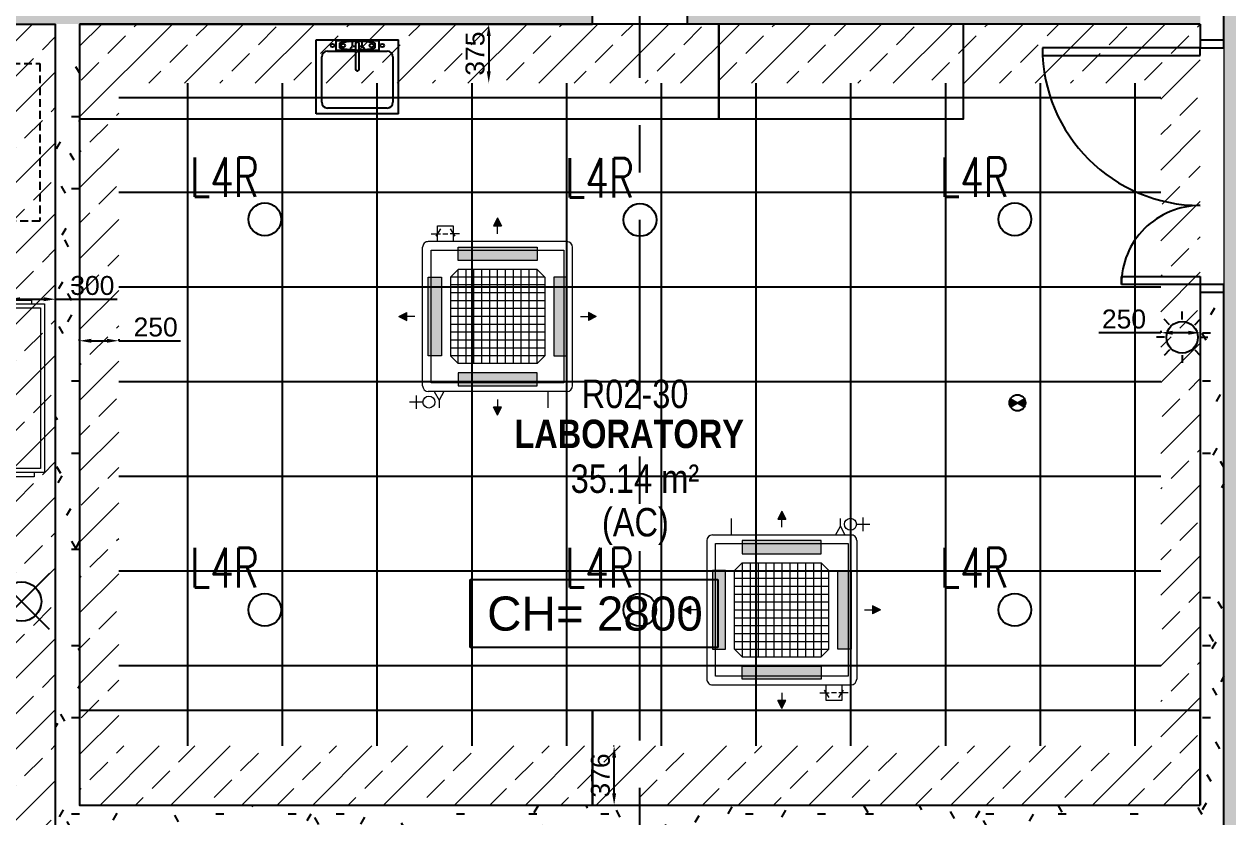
# Model space of a CAD drawing. Header units: millimetres. Extents: x -92759 to 184353, y -15225 to 86714.
# Drawn here: x 75201 to 82826, y 56016 to 61041 of the extents above; entities that cross this region are included whole.
import ezdxf

# ---------------------------------------------------------------- set-up
doc = ezdxf.new("R2010")
doc.units = ezdxf.units.MM
doc.linetypes.add('HIDDEN', pattern=[0.375, 0.25, -0.125])
doc.linetypes.add('IDA - Grid Line', pattern=[2100, 1200, -300, 300, -300])
doc.layers.get('Defpoints').update_dxf_attribs({"color": 8})
for name, color, linetype in [('0-1', 9, 'Continuous'), ('A-_DOOR----_E-1', 8, 'Continuous'), ('A-_FURT----_E-1', 8, 'Continuous'), ('A-_ROOMNAME_A', 8, 'Continuous'), ('A-_SANIFIXR_E', 8, 'Continuous'), ('A-_WALL----_H-1', 9, 'Continuous'), ('A-_WALLPRTN_E', 8, 'Continuous'), ('A-PATT-CONC', 8, 'Continuous'), ('E-_LIGT----_E-', 3, 'Continuous'), ('E-legend', 1, 'Continuous'), ('HF Text', 7, 'Continuous'), ('M-_SANIFIXR_E', 9, 'Continuous'), ('M-ACMV_FCU', 5, 'Continuous'), ('PDF_M-_ACON----_E-N', 7, 'Continuous')]:
    doc.layers.add(name, color=color, linetype=linetype)
for name, color, linetype, lineweight in [('A--', 134, '500-1-RP', 25), ('HFI 9MM FPB', 94, 'Continuous', 5), ('M-ACMV_CDP', 190, 'DRAIN_PIPE', 25), ('M-ACMV_FCU--PFCU', 86, 'Continuous', 25), ('M-ACMV_FCU-1', 86, 'Continuous', 9), ('M-ACMV_PWR', 1, 'REFRIGERANT', 25), ('M-ACMV_REF_PIPE', 134, '500-1-RP', 25), ('M-ACMV_VCD', 7, 'Continuous', 25)]:
    doc.layers.add(name, color=color, linetype=linetype, lineweight=lineweight)
for name, color, linetype, true_color in [('A-_DETA----_ED-2', 1, 'Continuous', 0xff0000), ('A-_FURN--1', 7, 'Continuous', 0xaaaaaa), ('E-_FIREALAM_E-1', 1, 'Continuous', 0xff0000), ('S-_ANOTGRID_E-1', 9, 'IDA - Grid Line', 0x808080)]:
    doc.layers.add(name, color=color, linetype=linetype, true_color=true_color)
doc.styles.add('Arial', font='arial.ttf')
doc.styles.add('Arial Narrow_2', font='ARIALN.TTF', dxfattribs={"height": 225})
doc.styles.add('Arial Narrow_B_1', font='ARIALNB.TTF', dxfattribs={"height": 300})
doc.styles.add('Arial_4', font='arial.ttf', dxfattribs={"height": 1.8})
doc.styles.add('Simplex', font='simplex_.ttf', dxfattribs={"width": 0.7, "height": 450})
doc.styles.get("Standard").update_dxf_attribs({"font": 'arial.ttf'})
doc.linetypes.add('500-1-RP', pattern='A,0.75,-0.5,0.75,-0.5,0.75,-0.5,0.75,-1.7,["RP",Standard,S=1,R=0,X=-1,Y=-0.5],-1.7', length=7.9)
doc.linetypes.add('DRAIN_PIPE', pattern='A,0.5,-0.2,["D",Standard,S=0.1,R=0,X=-0.1,Y=-0.05],-0.25', length=0.95)
doc.linetypes.add('REFRIGERANT', pattern='A,15,-5.08,["R",Standard,S=2.54,R=0,X=-2.54,Y=-1.27],-5.08', length=25.16)
doc.dimstyles.new('Home Fibre 02', dxfattribs={"dimscale": 0, "dimtxt": 120, "dimasz": 75, "dimexe": 1.25, "dimexo": 0.625, "dimgap": 25, "dimtad": 1, "dimtoh": 1, "dimdec": 0, "dimtxsty": 'Arial', "dimcen": 2.5, "dimadec": 0, "dimazin": 0, "dimtfac": 1, "dimtdec": 0, "dimtmove": 0, "dimatfit": 3, "dimfxl": 3, "dimarcsym": 0})
pattern_1 = [(0, (-11670.95, 40338.29), (609.6, 152.4), [50.292, -406.908, 50.292, -406.908, -2438.4]), (0, (-11670.95, 40338.29), (609.6, 152.4), [-914.4, 50.292, -864.108, 50.292, -406.908, -1066.8]), (0, (-11670.95, 40338.29), (609.6, 152.4), [-2286, 50.292, -254.508, 50.292, -711.708]), (120, (-11442.35, 40414.49), (-436.7823, 451.7291), [50.292, -406.908, 50.292, -406.908, -2438.4]), (120, (-11442.35, 40414.49), (-436.7823, 451.7291), [-914.4, 50.292, -864.108, 50.292, -406.908, -1066.8]), (120, (-11442.35, 40414.49), (-436.7823, 451.7291), [-2286, 50.292, -254.508, 50.292, -711.708]), (240, (-11366.15, 40719.29), (-172.8177, -604.1291), [50.292, -406.908, 50.292, -406.908, -2438.4]), (240, (-11366.15, 40719.29), (-172.8177, -604.1291), [-914.4, 50.292, -864.108, 50.292, -406.908, -1066.8]), (240, (-11366.15, 40719.29), (-172.8177, -604.1291), [-2286, 50.292, -254.508, 50.292, -711.708])]
pattern_2 = [(45, (-381589.02, -647239), (-224.5064, 224.5064), []), (45, (-381364.5, -647239), (-224.5064, 224.5064), [158.75, -79.375])]

# ---------------------------------------------------------------- blocks, each defined once
blk = doc.blocks.new('IDA- Fire Extinguisher1 - 3kg AB-8814941-BLK8_RHH_2ND STOREY PLAN')
at = {"layer": 'A-_DETA----_ED-2'}
for p in [(-226.8, 376.8), (126.8, 376.8), (-226.8, 23.2), (126.8, 23.2)]:
    blk.add_line(p, (-50, 200), dxfattribs=at)
blk.add_circle((-50, 200), 125, dxfattribs=at)
blk = doc.blocks.new('IDA - Strobe Light - IDA - Strobe Light-8836900-BLK8_RHH_2ND STOREY PLAN')
at = {"layer": 'A-_DETA----_ED-2'}
for p, q in [((0, -87.5), (0, -37.5)), ((-79.5, -120.5), (-114.9, -85.1)), ((79.5, -120.5), (114.9, -85.1)), ((-112.5, -200), (-162.5, -200)), ((112.5, -200), (162.5, -200)), ((-79.5, -279.5), (-114.9, -314.9)), ((79.5, -279.5), (114.9, -314.9)), ((0, -312.5), (0, -362.5))]:
    blk.add_line(p, q, dxfattribs=at)
blk.add_circle((0, -200), 100, dxfattribs=at)
blk = doc.blocks.new('IDA - F - DoubleUnbalanced - Swing - 1600L X 2200H - FMD-10 2HR-10538729-BLK8_RHH_2ND STOREY PLAN')
at = {"layer": 'A-_DOOR----_E-1'}
for p, q in [((1000, 1075), (950, 1075)), ((950, 1075), (950, 75)), ((1000, 75), (1000, 1075)), ((-500, 575), (-450, 575)), ((-500, 75), (-500, 575)), ((-450, 575), (-450, 75)), ((-500, 75), (-550, 75)), ((-450, 75), (-500, 75)), ((-500, -75), (-500, 75)), ((950, 75), (1000, 75)), ((1050, 75), (1000, 75)), ((1000, 75), (1000, -75)), ((-550, -75), (-500, -75)), ((1000, -75), (1050, -75))]:
    blk.add_line(p, q, dxfattribs=at)
for centre, radius, start, end in [((1000, 75), 1000, 90, 180), ((1000, 75), 1000, 90, 180), ((-500, 75), 500, 360, 90), ((-500, 75), 500, 0, 90)]:
    blk.add_arc(centre, radius, start, end, dxfattribs=at)
blk = doc.blocks.new('1599_FURN_RHH_BLK8 _NEW__2ND STY_dwg-10261561-BLK8_RHH_2ND STOREY PLAN')
at = {"layer": 'A-_FURN--1', "flags": 128}
for points in [[(-14749.8, -18300.1), (-14749.8, -18900.1), (-10699.8, -18900.1), (-10699.8, -18300.1)], [(-14749.8, -18300.1), (-14749.8, -18900.1), (-10699.8, -18900.1), (-10699.8, -18300.1)], [(-10699.8, -18300.1), (-10699.8, -18900.1), (-9149.8, -18900.1), (-9149.8, -18300.1)], [(-10699.8, -18300.1), (-10699.8, -18900.1), (-9149.8, -18900.1), (-9149.8, -18300.1)], [(-14749.8, -22650.1), (-14749.8, -23250.1), (-11499.8, -23250.1), (-11499.8, -22650.1)], [(-14749.8, -22650.1), (-14749.8, -23250.1), (-11499.8, -23250.1), (-11499.8, -22650.1)], [(-7649.8, -23250.1), (-7649.8, -22650.1), (-11499.8, -22650.1), (-11499.8, -23250.1)], [(-7649.8, -23250.1), (-7649.8, -22650.1), (-11499.8, -22650.1), (-11499.8, -23250.1)]]:
    blk.add_lwpolyline(points, close=True, dxfattribs=at)
at = {"layer": 'A-_SANIFIXR_E'}
for p, q in [((-13249.8, -18868.1), (-13249.8, -18400.1)), ((-13249.8, -18400.1), (-12727.8, -18400.1)), ((-13123.8, -18404.6), (-12853.8, -18404.6)), ((-13123.8, -18467.6), (-13123.8, -18404.6)), ((-13101.3, -18421.6), (-13101.3, -18450.6)), ((-13020, -18439.8), (-13020, -18413.9)), ((-13000.5, -18442.2), (-13018, -18442.2)), ((-13000.3, -18424.7), (-13000.3, -18586.7)), ((-12986.8, -18415.7), (-12991.3, -18415.7)), ((-12977.8, -18586.7), (-12977.8, -18424.7)), ((-12959.5, -18442.2), (-12977.8, -18442.2)), ((-12957.6, -18439.8), (-12957.6, -18413.9)), ((-12876.3, -18450.6), (-12876.3, -18421.6)), ((-12853.8, -18404.6), (-12853.8, -18467.6)), ((-12727.8, -18868.1), (-12727.8, -18400.1)), ((-13213.8, -18796.1), (-13213.8, -18508.1)), ((-13177.8, -18472.1), (-13000.3, -18472.1)), ((-12853.8, -18467.6), (-13123.8, -18467.6)), ((-12977.8, -18472.1), (-12799.8, -18472.1)), ((-12763.8, -18508.1), (-12763.8, -18796.1)), ((-12991.3, -18595.7), (-12986.8, -18595.7)), ((-12799.8, -18832.1), (-13177.8, -18832.1)), ((-12727.8, -18868.1), (-13249.8, -18868.1))]:
    blk.add_line(p, q, dxfattribs=at)
for centre, radius in [((-13146.3, -18436.1), 11.4), ((-13078.8, -18436.1), 12.3), ((-12898.8, -18436.1), 12.3), ((-12831.3, -18436.1), 11.4)]:
    blk.add_circle(centre, radius, dxfattribs=at)
for centre, radius, start, end in [((-13055.6, -18561.8), 147.4, 101.19751, 108.04567), ((-13055.6, -18310.4), 147.4, 251.95433, 258.80249), ((-13015.6, -18764), 353.6, 94.68764, 101.19751), ((-12988.8, -19090.9), 681.5, 90, 94.68764), ((-13008.8, -18466.3), 25.7, 118.44135, 161.98534), ((-12991.3, -18424.7), 9, 90, 180), ((-12988.8, -19090.9), 681.5, 85.31236, 90), ((-12986.8, -18424.7), 9, 0, 90), ((-12968.7, -18466.3), 25.7, 18.01466, 61.55865), ((-12962, -18764), 353.6, 78.80249, 85.31236), ((-12921.9, -18561.8), 147.4, 71.95433, 78.80249), ((-12921.9, -18310.4), 147.4, 281.19751, 288.04567), ((-13177.8, -18508.1), 36, 90, 180), ((-13015.6, -18108.2), 353.6, 258.80249, 265.31236), ((-12988.8, -17781.3), 681.5, 265.31236, 269.02956), ((-12988.8, -17781.3), 681.5, 270.92126, 274.68764), ((-12962, -18108.2), 353.6, 274.68764, 281.19751), ((-12799.8, -18508.1), 36, 0, 90), ((-12991.3, -18586.7), 9, 180, 270), ((-12986.8, -18586.7), 9, 270, 0), ((-13177.8, -18796.1), 36, 180, 270), ((-12799.8, -18796.1), 36, 270, 0)]:
    blk.add_arc(centre, radius, start, end, dxfattribs=at)
blk = doc.blocks.new('A$C3019c3af')
at = {"layer": 'A-_WALL----_H-1'}
h = blk.add_hatch(dxfattribs=at)
h.set_pattern_fill('FP_8', color=256, style=0, pattern_type=2)
h.set_pattern_definition(pattern_1)
h.paths.add_polyline_path([(-3300, 28300), (-50, 28300), (-50, 28450), (-3300, 28450), (-3300, 28419.2)])
h.paths.add_polyline_path([(-3900, 28300), (-3900, 28450), (-9700, 28450), (-9700, 28300), (-4167.3, 28300)])
h.paths.add_polyline_path([(-10300, 28300), (-10300, 28450), (-15175, 28450), (-15175, 28300), (-10507.7, 28300)])
h = blk.add_hatch(dxfattribs=at)
h.set_pattern_fill('FP_8', color=256, style=0, pattern_type=2)
h.set_pattern_definition(pattern_1)
h.paths.add_polyline_path([(25, 23200), (100, 23200), (100, 26600), (-50, 26600), (-50, 23200)])
h.paths.add_polyline_path([(25, 28200), (100, 28200), (100, 28450), (-50, 28450), (-50, 28200)])
h = blk.add_hatch(dxfattribs=at)
h.set_pattern_fill('FP_8', color=256, style=0, pattern_type=2)
h.set_pattern_definition(pattern_1)
h.paths.add_polyline_path([(-7300, 19450), (-7150, 19450), (-7150, 28300), (-7300, 28300), (-7300, 23414.3)])
h = blk.add_hatch(dxfattribs=at)
h.set_pattern_fill('FP_8', color=256, style=0, pattern_type=2)
h.set_pattern_definition(pattern_1)
h.paths.add_polyline_path([(-997.2, 23200), (-50, 23200), (-50, 23350), (-7150, 23350), (-7150, 23200), (-4167.3, 23200)])
at = {"layer": '0-1', "linetype": 'HIDDEN', "ltscale": 200}
blk.add_lwpolyline([(-8400, 28050), (-7400, 28050), (-7400, 27050), (-8400, 27050)], close=True, dxfattribs=at)
at = {"layer": 'A-_WALLPRTN_E'}
for p, q in [((-3900, 28300), (-3900, 28450)), ((-3300, 28450), (-3300, 28300)), ((100, 28200), (100, 28450)), ((-9850, 28300), (-7300, 28300)), ((-7300, 19450), (-7300, 28300)), ((-7150, 28300), (-3900, 28300)), ((-7150, 28300), (-7150, 23350)), ((-50, 28300), (-3300, 28300)), ((-50, 28300), (-50, 28200)), ((-50, 28200), (100, 28200)), ((-50, 26600), (-50, 23350)), ((-50, 26600), (100, 26600)), ((100, 23100), (100, 26600)), ((-7150, 23350), (-50, 23350))]:
    blk.add_line(p, q, dxfattribs=at)
at = {"layer": 'M-_SANIFIXR_E'}
for p, q in [((-5650, 27732), (-5650, 28200)), ((-5650, 28200), (-5128, 28200)), ((-5524, 28195.5), (-5254, 28195.5)), ((-5524, 28132.5), (-5524, 28195.5)), ((-5501.5, 28178.5), (-5501.5, 28149.5)), ((-5420.2, 28160.3), (-5420.2, 28186.2)), ((-5400.8, 28157.9), (-5418.3, 28157.9)), ((-5400.5, 28175.4), (-5400.5, 28013.4)), ((-5387, 28184.4), (-5391.5, 28184.4)), ((-5378, 28013.4), (-5378, 28175.4)), ((-5359.8, 28157.9), (-5378, 28157.9)), ((-5357.8, 28160.3), (-5357.8, 28186.2)), ((-5276.5, 28149.5), (-5276.5, 28178.5)), ((-5254, 28195.5), (-5254, 28132.5)), ((-5128, 27732), (-5128, 28200)), ((-5614, 27804), (-5614, 28092)), ((-5578, 28128), (-5400.5, 28128)), ((-5254, 28132.5), (-5524, 28132.5)), ((-5378, 28128), (-5200, 28128)), ((-5164, 28092), (-5164, 27804)), ((-5391.5, 28004.4), (-5387, 28004.4)), ((-5200, 27768), (-5578, 27768)), ((-5128, 27732), (-5650, 27732))]:
    blk.add_line(p, q, dxfattribs=at)
for centre, radius in [((-5546.5, 28164), 11.4), ((-5479, 28164), 12.3), ((-5299, 28164), 12.3), ((-5231.5, 28164), 11.4)]:
    blk.add_circle(centre, radius, dxfattribs=at)
for centre, radius, start, end in [((-5455.8, 28038.3), 147.4, 101.19751, 108.04567), ((-5455.8, 28289.7), 147.4, 251.95433, 258.80249), ((-5415.8, 27836.1), 353.6, 94.68764, 101.19751), ((-5415.8, 28491.9), 353.6, 258.80249, 265.31236), ((-5389, 27509.2), 681.5, 90, 94.68764), ((-5389, 28818.8), 681.5, 265.31236, 269.02956), ((-5409, 28133.8), 25.7, 118.44135, 161.98534), ((-5391.5, 28175.4), 9, 90, 180), ((-5389, 27509.2), 681.5, 85.31236, 90), ((-5387, 28175.4), 9, 0, 90), ((-5389, 28818.8), 681.5, 270.92126, 274.68764), ((-5369, 28133.8), 25.7, 18.01466, 61.55865), ((-5362.2, 27836.1), 353.6, 78.80249, 85.31236), ((-5362.2, 28491.9), 353.6, 274.68764, 281.19751), ((-5322.2, 28038.3), 147.4, 71.95433, 78.80249), ((-5322.2, 28289.7), 147.4, 281.19751, 288.04567), ((-5578, 28092), 36, 90, 180), ((-5200, 28092), 36, 0, 90), ((-5391.5, 28013.4), 9, 180, 270), ((-5387, 28013.4), 9, 270, 0), ((-5578, 27804), 36, 180, 270), ((-5200, 27804), 36, 270, 0)]:
    blk.add_arc(centre, radius, start, end, dxfattribs=at)
at = {"layer": 'S-_ANOTGRID_E-1'}
blk.add_line((-3600, -20341.4), (-3600, 52351.8), dxfattribs=at)
at = {"layer": 'A-_DOOR----_E-1', "rotation": 89.99999999999991}
blk.add_blockref('IDA - F - DoubleUnbalanced - Swing - 1600L X 2200H - FMD-10 2HR-10538729-BLK8_RHH_2ND STOREY PLAN', (25, 27150), dxfattribs=at)
at = {"layer": 'A-_FURT----_E-1', "rotation": 89.99999999999912}
blk.add_blockref('IDA- Fire Extinguisher1 - 3kg AB-8814941-BLK8_RHH_2ND STOREY PLAN', (-7315.6, 24690.1), dxfattribs=at)
at = {"layer": 'E-_FIREALAM_E-1', "rotation": 90.00000000000189}
blk.add_blockref('IDA - Strobe Light - IDA - Strobe Light-8836900-BLK8_RHH_2ND STOREY PLAN', (-364.9, 26314.9), dxfattribs=at)
at = {"layer": 'M-_SANIFIXR_E'}
blk.add_blockref('1599_FURN_RHH_BLK8 _NEW__2ND STY_dwg-10261561-BLK8_RHH_2ND STOREY PLAN', (7599.8, 46600.1), dxfattribs=at)
at = {"layer": 'A-_ROOMNAME_A', "char_height": 180, "attachment_point": 1}
for s, insert, width, style in [('R02-30', (-3968, 26046.2), 853.797, 'Arial Narrow_2'), ('LABORATORY', (-4394.8, 25792.8), 1887.974, 'Arial Narrow_B_1'), ('35.14 m²', (-4037.8, 25508.7), 1022.152, 'Arial Narrow_2'), ('(AC)', (-3839.8, 25233), 541.139, 'Arial Narrow_2')]:
    blk.add_mtext(s, dxfattribs=dict(at, insert=insert, width=width, style=style))
blk = doc.blocks.new('*D819')
at = {"layer": 'Defpoints', "color": 0, "transparency": 16777216}
for p in [(-377518.1, -161021.2), (-377218.1, -161021.2), (-377218.1, -161021.2)]:
    blk.add_point(p, dxfattribs=at)
at = {"layer": 'HFI 9MM FPB', "color": 0, "lineweight": -2, "transparency": 16777216}
for p, q in [((-377518.1, -161020.6), (-377518.1, -161020)), ((-377443.1, -161021.2), (-377293.1, -161021.2)), ((-377218.1, -161020.6), (-377218.1, -161020)), ((-377218.1, -161021.2), (-376828.4, -161021.2))]:
    blk.add_line(p, q, dxfattribs=at)
at = {"layer": 'HFI 9MM FPB', "color": 0, "transparency": 16777216}
for points in [[(-377443.1, -161008.7), (-377443.1, -161033.7), (-377518.1, -161021.2)], [(-377293.1, -161008.7), (-377293.1, -161033.7), (-377218.1, -161021.2)]]:
    blk.add_solid(points, dxfattribs=at)
at = {"layer": 'HFI 9MM FPB', "color": 0, "transparency": 16777216, "insert": (-376985.7, -160934.9), "char_height": 120, "attachment_point": 5, "style": 'Arial'}
blk.add_mtext('300', dxfattribs=at)
blk = doc.blocks.new('*D822')
at = {"layer": 'Defpoints', "color": 0, "transparency": 16777216}
for p in [(-377068.1, -161272.7), (-376818.1, -161272.7), (-376818.1, -161284.4)]:
    blk.add_point(p, dxfattribs=at)
at = {"layer": 'HFI 9MM FPB', "color": 0, "lineweight": -2, "transparency": 16777216}
for p, q in [((-377068.1, -161273.3), (-377068.1, -161285.6)), ((-376993.1, -161284.4), (-376893.1, -161284.4)), ((-376818.1, -161273.3), (-376818.1, -161285.6)), ((-376818.1, -161284.4), (-376426.3, -161284.4))]:
    blk.add_line(p, q, dxfattribs=at)
at = {"layer": 'HFI 9MM FPB', "color": 0, "transparency": 16777216}
for points in [[(-376993.1, -161271.9), (-376993.1, -161296.9), (-377068.1, -161284.4)], [(-376893.1, -161271.9), (-376893.1, -161296.9), (-376818.1, -161284.4)]]:
    blk.add_solid(points, dxfattribs=at)
at = {"layer": 'HFI 9MM FPB', "color": 0, "transparency": 16777216, "insert": (-376584.7, -161198.1), "char_height": 120, "attachment_point": 5, "style": 'Arial'}
blk.add_mtext('250', dxfattribs=at)
blk = doc.blocks.new('*D823')
at = {"layer": 'Defpoints', "color": 0, "transparency": 16777216}
for p in [(-370218.1, -161221.8), (-370218.1, -161233.6), (-369968.1, -161221.8)]:
    blk.add_point(p, dxfattribs=at)
at = {"layer": 'HFI 9MM FPB', "color": 0, "lineweight": -2, "transparency": 16777216}
for p, q in [((-370218.1, -161233.6), (-370609.8, -161233.6)), ((-370218.1, -161222.4), (-370218.1, -161234.9)), ((-370043.1, -161233.6), (-370143.1, -161233.6)), ((-369968.1, -161222.4), (-369968.1, -161234.9))]:
    blk.add_line(p, q, dxfattribs=at)
at = {"layer": 'HFI 9MM FPB', "color": 0, "transparency": 16777216}
for points in [[(-370143.1, -161221.1), (-370143.1, -161246.1), (-370218.1, -161233.6)], [(-370043.1, -161221.1), (-370043.1, -161246.1), (-369968.1, -161233.6)]]:
    blk.add_solid(points, dxfattribs=at)
at = {"layer": 'HFI 9MM FPB', "color": 0, "transparency": 16777216, "insert": (-370451.4, -161147.3), "char_height": 120, "attachment_point": 5, "style": 'Arial'}
blk.add_mtext('250', dxfattribs=at)
blk = doc.blocks.new('*D824')
at = {"layer": 'Defpoints', "color": 0, "transparency": 16777216}
for p in [(-373684.7, -163851.8), (-373680.7, -163851.8), (-373684.7, -164227.3)]:
    blk.add_point(p, dxfattribs=at)
at = {"layer": 'HFI 9MM FPB', "color": 0, "lineweight": -2, "transparency": 16777216}
for p, q in [((-373684.1, -163851.8), (-373679.5, -163851.8)), ((-373680.7, -164152.3), (-373680.7, -163926.8)), ((-373684.1, -164227.3), (-373679.5, -164227.3))]:
    blk.add_line(p, q, dxfattribs=at)
at = {"layer": 'HFI 9MM FPB', "color": 0, "transparency": 16777216}
for points in [[(-373693.2, -163926.8), (-373668.2, -163926.8), (-373680.7, -163851.8)], [(-373693.2, -164152.3), (-373668.2, -164152.3), (-373680.7, -164227.3)]]:
    blk.add_solid(points, dxfattribs=at)
at = {"layer": 'HFI 9MM FPB', "color": 0, "transparency": 16777216, "insert": (-373767.1, -164039.6), "char_height": 120, "attachment_point": 5, "rotation": 90, "style": 'Arial'}
blk.add_mtext('376', dxfattribs=at)
blk = doc.blocks.new('*D825')
at = {"layer": 'Defpoints', "color": 0, "transparency": 16777216}
for p in [(-374474.9, -159277.3), (-374474.9, -159651.8), (-374474.9, -159651.8)]:
    blk.add_point(p, dxfattribs=at)
at = {"layer": 'HFI 9MM FPB', "color": 0, "lineweight": -2, "transparency": 16777216}
for p, q in [((-374475.5, -159277.3), (-374476.1, -159277.3)), ((-374474.9, -159352.3), (-374474.9, -159576.8)), ((-374475.5, -159651.8), (-374476.1, -159651.8))]:
    blk.add_line(p, q, dxfattribs=at)
at = {"layer": 'HFI 9MM FPB', "color": 0, "transparency": 16777216}
for points in [[(-374487.4, -159352.3), (-374462.4, -159352.3), (-374474.9, -159277.3)], [(-374487.4, -159576.8), (-374462.4, -159576.8), (-374474.9, -159651.8)]]:
    blk.add_solid(points, dxfattribs=at)
at = {"layer": 'HFI 9MM FPB', "color": 0, "transparency": 16777216, "insert": (-374561.2, -159464.6), "char_height": 120, "attachment_point": 5, "rotation": 90, "style": 'Arial'}
blk.add_mtext('375', dxfattribs=at)
blk = doc.blocks.new('Power Craft')
at = {"layer": 'E-legend', "lineweight": 25}
h = blk.add_hatch(color=256, dxfattribs=at)
h.dxf.hatch_style = 1
h.paths.add_polyline_path([(-589422.5, -94267.5), (-589466.5, -94242.1, 0.131652), (-589473.4, -94267.5, 0.131652), (-589466.5, -94293)])
h = blk.add_hatch(color=256, dxfattribs=at)
h.dxf.hatch_style = 1
h.paths.add_polyline_path([(-589378.4, -94242.1), (-589422.5, -94267.5), (-589378.4, -94293, 0.131652), (-589371.6, -94267.5, 0.131652)])
for p, q in [((-589466.5, -94242.1), (-589378.4, -94293)), ((-589466.5, -94293), (-589378.4, -94242.1))]:
    blk.add_line(p, q, dxfattribs=at)
blk.add_circle((-589422.5, -94267.5), 50.9, dxfattribs=at)
blk = doc.blocks.new('A$C020d881d')
at = {"layer": 'E-legend', "lineweight": 25}
blk.add_circle((818.7, 172), 103.8, dxfattribs=at)
at = {"layer": 'E-legend', "lineweight": 25, "style": 'Simplex', "width": 0.7}
blk.add_text('L4R', height=250, dxfattribs=at).set_placement((345.2, 314.3))
blk = doc.blocks.new('EL_B8_L2_R4')
at = {"color": 7}
blk.add_blockref('Power Craft', (580614.2, 73567.2), dxfattribs=at)
at = {"layer": 'E-_LIGT----_E-', "ltscale": 0.5}
for p in [(-14393.7, -19709.5), (-12017.7, -19713.4), (-9643.7, -19709.5), (-14393.7, -22184.5), (-12018.7, -22184.5), (-9643.7, -22184.5)]:
    blk.add_blockref('A$C020d881d', p, dxfattribs=at)
blk = doc.blocks.new('A$Ca8a76259')
at = {"layer": 'M-ACMV_FCU', "lineweight": 0}
h = blk.add_hatch(color=256, dxfattribs=at)
h.dxf.hatch_style = 1
h.paths.add_polyline_path([(0, 625), (-25, 575), (25, 575)])
h = blk.add_hatch(color=256, dxfattribs=at)
h.dxf.hatch_style = 1
h.paths.add_polyline_path([(250, 356), (250, 439), (-250, 439), (-250, 356)])
h.paths.add_polyline_path([(356, -250), (439, -250), (439, 250), (356, 250)])
h.paths.add_polyline_path([(-356, 250), (-439, 250), (-439, -250), (-356, -250)])
h.paths.add_polyline_path([(-250, -356), (-250, -439), (250, -439), (250, -356)])
h = blk.add_hatch(color=256, dxfattribs=at)
h.dxf.hatch_style = 1
h.paths.add_polyline_path([(-625, 0), (-575, -25), (-575, 25)])
h = blk.add_hatch(color=256, dxfattribs=at)
h.dxf.hatch_style = 1
h.paths.add_polyline_path([(625, 0), (575, 25), (575, -25)])
h = blk.add_hatch(color=256, dxfattribs=at)
h.dxf.hatch_style = 1
h.paths.add_polyline_path([(0, -625), (25, -575), (-25, -575)])
for p, q in [((0, 625), (-25, 575)), ((0, 625), (25, 575)), ((-25, 575), (25, 575)), ((0, 525), (0, 575)), ((439, 475), (-439, 475)), ((439, 475), (439, 475)), ((-475, 439), (-475, -439)), ((475, 439), (475, 439)), ((475, 439), (475, -439)), ((-298.5, 250), (-250, 298.5)), ((-298.5, 250), (-298.5, -250)), ((298.5, 250), (-298.5, 250)), ((-250, 298.5), (250, 298.5)), ((-250, 298.5), (-250, -298.5)), ((-200, 298.5), (-200, -298.5)), ((-150, 298.5), (-150, -298.5)), ((-100, 298.5), (-100, -298.5)), ((-50, 298.5), (-50, -298.5)), ((0, 298.5), (0, -298.5)), ((50, 298.5), (50, -298.5)), ((100, 298.5), (100, -298.5)), ((150, 298.5), (150, -298.5)), ((200, 298.5), (200, -298.5)), ((250, 298.5), (298.5, 250)), ((250, 298.5), (250, -298.5)), ((298.5, 250), (298.5, -250)), ((298.5, 200), (-298.5, 200)), ((298.5, 150), (-298.5, 150)), ((298.5, 100), (-298.5, 100)), ((-625, 0), (-575, 25)), ((-625, 0), (-575, -25)), ((-575, -25), (-575, 25)), ((-525, 0), (-575, 0)), ((298.5, 50), (-298.5, 50)), ((298.5, 0), (-298.5, 0)), ((525, 0), (575, 0)), ((575, 25), (575, -25)), ((625, 0), (575, 25)), ((625, 0), (575, -25)), ((298.5, -50), (-298.5, -50)), ((298.5, -100), (-298.5, -100)), ((298.5, -150), (-298.5, -150)), ((298.5, -200), (-298.5, -200)), ((-250, -298.5), (-298.5, -250)), ((298.5, -250), (-298.5, -250)), ((-250, -298.5), (250, -298.5)), ((250, -298.5), (298.5, -250)), ((439, -475), (-439, -475)), ((0, -525), (0, -575)), ((25, -575), (-25, -575)), ((0, -625), (-25, -575)), ((0, -625), (25, -575))]:
    blk.add_line(p, q, dxfattribs=at)
for points in [[(420, 420), (420, -420), (-420, -420), (-420, 420)], [(-250, 356), (250, 356), (250, 439), (-250, 439)], [(-356, 250), (-356, -250), (-439, -250), (-439, 250)], [(356, 250), (356, -250), (439, -250), (439, 250)], [(-250, -356), (250, -356), (250, -439), (-250, -439)]]:
    blk.add_lwpolyline(points, close=True, dxfattribs=at)
for centre, start, end in [((-439, 439), 90, 180), ((439, 439), 0, 90), ((-439, -439), 180, 270), ((439, -439), 270, 0)]:
    blk.add_arc(centre, 36, start, end, dxfattribs=at)
blk = doc.blocks.new('SSO')
at = {"layer": 'M-ACMV_PWR', "linetype": 'ByBlock', "lineweight": 5}
for p, q in [((1064820.3, 20828.3), (1064720.3, 20828.3)), ((1064770.3, 20778.3), (1064770.3, 20878.3))]:
    blk.add_line(p, q, dxfattribs=at)
blk.add_circle((1064770.3, 20733.6), 44.6, dxfattribs=at)
blk.add_circle((1064770.3, 20733.6), 44.6, dxfattribs=at)
blk = doc.blocks.new('A$C81577ca4')
at = {"layer": 'A--', "lineweight": 0, "ltscale": 0.75}
for p, q in [((-36, -125), (-86, -125)), ((19, -95), (-36, -125)), ((19, -155), (-36, -125))]:
    blk.add_line(p, q, dxfattribs=at)
blk = doc.blocks.new('A$C49267d6b')
at = {"layer": 'PDF_M-_ACON----_E-N', "lineweight": 0}
for p, q in [((-25.4, 76.2), (12.7, 101.6)), ((0, 127), (0, 76.2)), ((-25.4, 25.4), (12.7, 0)), ((0, 63.5), (0, 38.1)), ((0, -25.4), (0, 25.4))]:
    blk.add_line(p, q, dxfattribs=at)
blk = doc.blocks.new('FCU -1')
at = {"layer": 'M-ACMV_CDP', "lineweight": 5}
blk.add_line((378826.6, -51081.4), (378826.6, -51186.4), dxfattribs=at)
at = {"layer": 'M-ACMV_VCD', "lineweight": 5}
blk.add_lwpolyline([(378127.5, -50132.1), (378127.5, -50032.1), (378227.5, -50032.1), (378227.5, -50132.1)], close=True, dxfattribs=at)
at = {"layer": 'M-ACMV_FCU', "lineweight": 5, "rotation": 270}
blk.add_blockref('A$Ca8a76259', (378508.4, -50607.1), dxfattribs=at)
at = {"layer": 'M-ACMV_PWR', "color": 1, "linetype": 'ByBlock', "lineweight": 5, "xscale": 0.85, "yscale": 0.85, "zscale": 0.85, "rotation": 90}
blk.add_blockref('SSO', (395697, -956204), dxfattribs=at)
at = {"layer": 'M-ACMV_REF_PIPE', "lineweight": 5, "rotation": 90}
blk.add_blockref('A$C81577ca4', (378012.4, -51100.4), dxfattribs=at)
at = {"layer": 'M-ACMV_VCD', "lineweight": 5, "xscale": -1.181061443391948, "yscale": 1.181061443391948, "zscale": 1.181061443391948, "rotation": 90}
blk.add_blockref('A$C49267d6b', (378237.5, -50082.1), dxfattribs=at)
blk = doc.blocks.new('A$Cdc8841d0')
at = {"layer": 'M-ACMV_FCU--PFCU', "lineweight": 0}
for p, q in [((-550, 0), (-550, -24)), ((-550, 0), (550, 0)), ((-620, -24), (630, -24)), ((-620, -1091), (-620, -24)), ((-595, -49), (605, -49)), ((-595, -1066), (-595, -49)), ((550, -24), (550, 0)), ((605, -49), (605, -1066)), ((630, -24), (630, -1091)), ((605, -1066), (-595, -1066)), ((630, -1091), (-620, -1091)), ((-535, -1091), (-535, -1120)), ((565, -1120), (-535, -1120)), ((565, -1091), (565, -1120))]:
    blk.add_line(p, q, dxfattribs=at)
at = {"layer": 'M-ACMV_FCU--PFCU', "linetype": 'ByBlock', "lineweight": 0}
for p, q in [((-620, -620.4), (-674.8, -620.4)), ((-674.8, -620.4), (-674.8, -652.6)), ((-674.8, -652.6), (-620, -652.6)), ((-620, -652.6), (-620, -620.4)), ((-620, -715), (-646, -715)), ((-646, -715), (-646, -735)), ((-646, -735), (-620, -735)), ((-620, -735), (-620, -715)), ((-620, -784), (-645.7, -784)), ((-645.7, -784), (-645.7, -804)), ((-645.7, -804), (-620, -804)), ((-620, -804), (-620, -784))]:
    blk.add_line(p, q, dxfattribs=at)
at = {"layer": 'M-ACMV_FCU--PFCU', "lineweight": 0}
blk.add_lwpolyline([(-555, -184), (-555, -484), (-620, -484), (-620, -184)], close=True, dxfattribs=at)
blk = doc.blocks.new('ACMV_B8_L2')
at = {"layer": 'M-ACMV_FCU--PFCU', "lineweight": 5}
blk.add_blockref('A$Cdc8841d0', (135364.6, -46424.7), dxfattribs=at)
at = {"layer": 'M-ACMV_FCU-1'}
blk.add_blockref('FCU -1', (-239644.6, 4079), dxfattribs=at)
at = {"layer": 'M-ACMV_FCU-1', "rotation": 180}
blk.add_blockref('FCU -1', (519172.2, -98994.3), dxfattribs=at)
blk = doc.blocks.new('RCP_B8L2')
at = {"layer": 'A-PATT-CONC'}
h = blk.add_hatch(dxfattribs=at)
h.set_pattern_fill('ANSI37', color=256, scale=189, angle=45)
h.set_pattern_definition([(90, (-370218.07, -159651.8), (-600.075, 0), []), (180, (-370218.07, -159651.8), (-6e-14, -600.075), [])])
h.paths.add_polyline_path([(-376818.1, -159651.8), (-376818.1, -163851.8), (-370218.1, -163851.8), (-370218.1, -159651.8)])
at = {"layer": 'HFI 9MM FPB'}
h = blk.add_hatch(dxfattribs=at)
h.set_pattern_fill('ANSI33', color=256, scale=50)
h.set_pattern_definition(pattern_2)
h.paths.add_polyline_path([(-397818.1, -145727.3), (-400118.1, -145727.3), (-400118.1, -175677.3), (-397818.1, -175677.3), (-397818.1, -149677.3), (-369818.1, -149677.3), (-369818.1, -175677.3), (-400118.1, -175677.3), (-400118.1, -180477.3), (-377418.1, -180477.3), (-377418.1, -194177.3), (-377868.1, -194177.3), (-377868.1, -197377.3), (-373818.1, -197377.3), (-373818.1, -196977.3), (-373218.1, -196977.3), (-373218.1, -197377.3), (-372328.1, -197377.3), (-372328.1, -187777.3), (-373518.1, -187777.3), (-373518.1, -183977.3), (-369718.1, -183977.3), (-369718.1, -184377.3), (-367302.1, -184377.3), (-367302.1, -183227.3), (-367418.1, -183227.3), (-367418.1, -174577.3), (-365018.1, -174577.3), (-365018.1, -174045.3), (-364918.1, -174045.3), (-364918.1, -173009.3), (-365018.1, -173009.3), (-365018.1, -172877.3), (-367418.1, -172877.3), (-367418.1, -161227.3), (-365818.1, -161227.3), (-365818.1, -161927.3), (-362518.1, -161927.3), (-362518.1, -160193), (-362518.1, -159277.3), (-362718.1, -159277.3), (-362718.1, -157677.3), (-364168.1, -157677.3), (-364168.1, -158127.3), (-364455.6, -158127.3), (-365318.1, -158127.3), (-365318.1, -158827.3), (-366818.1, -158827.3), (-366818.1, -159277.3), (-367418.1, -159277.3), (-367418.1, -145307.3), (-369018.1, -145307.3), (-369018.1, -145557.3), (-369818.1, -145557.3), (-369818.1, -147877.3), (-377418.1, -147877.3), (-377418.1, -145557.7), (-379668.1, -145557.7), (-379668.1, -147877.3), (-394868.1, -147877.3), (-394868.1, -146527.3), (-397818.1, -146527.3)])
h.paths.add_polyline_path([(-399868.1, -146002.3), (-398068.1, -146002.3), (-398068.1, -175402.3), (-399868.1, -175402.3)], flags=16)
h.paths.add_polyline_path([(-379218.1, -147877.3), (-379218.1, -146077.3), (-378018.1, -146077.3), (-378018.1, -147877.3), (-369818.1, -147877.3), (-369818.1, -149677.3), (-397818.1, -149677.3), (-397818.1, -147877.3), (-397818.1, -146677.3), (-396618.1, -146677.3), (-395418.1, -146677.3), (-395418.1, -147877.3)], flags=16)
h.paths.add_polyline_path([(-369518.1, -175677.3), (-367718.1, -175677.3), (-367718.1, -145677.3), (-369518.1, -145677.3)], flags=16)
h.paths.add_polyline_path([(-366468.1, -159177.3), (-366468.1, -160977.3), (-365268.1, -160977.3), (-365268.1, -161577.3), (-362868.1, -161577.3), (-362868.1, -159177.3)], flags=16)
h.paths.add_polyline_path([(-376718.1, -196977.3), (-373718.1, -196977.3), (-373718.1, -187977.3), (-373718.1, -187977.3), (-373718.1, -183777.3), (-367718.1, -183777.3), (-367718.1, -175977.3), (-399518.1, -175977.3), (-399518.1, -180177.3), (-376718.1, -180177.3)], flags=16)
h = blk.add_hatch(dxfattribs=at)
h.set_pattern_fill('ANSI33', color=256, scale=50)
h.set_pattern_definition([(45, (-581589.02, -147239), (-224.5064, 224.5064), []), (45, (-581364.5, -147239), (-224.5064, 224.5064), [158.75, -79.375])])
h.paths.add_polyline_path([(-379318.1, -159502.3), (-377518.1, -159502.3), (-377518.1, -167902.3), (-379318.1, -167902.3)], flags=16)
h.paths.add_polyline_path([(-379618.1, -159277.3), (-377218.1, -159277.3), (-377218.1, -168175.3), (-379618.1, -168175.3)])
h = blk.add_hatch(dxfattribs=at)
h.set_pattern_fill('ANSI33', color=256, scale=50)
h.set_pattern_definition(pattern_2)
h.paths.add_polyline_path([(-377068.1, -159277.3), (-369968.1, -159277.3), (-369968.1, -164227.3), (-377068.1, -164227.3)])
h.paths.add_polyline_path([(-376818.1, -159651.8), (-370218.1, -159651.8), (-370218.1, -163851.8), (-376818.1, -163851.8)], flags=16)
blk.add_lwpolyline([(-397818.1, -149677.3), (-369818.1, -149677.3), (-369818.1, -175677.3), (-400118.1, -175677.3)], dxfattribs=at)
at = {"layer": 'HF Text', "insert": (-374485.3, -162905.5), "char_height": 215.85, "width": 1353.585, "attachment_point": 1, "style": 'Arial_4', "bg_fill": 16, "box_fill_scale": 1.5, "bg_fill_color": 256, "bg_fill_transparency": 0}
blk.add_mtext('CH= 2800', dxfattribs=at)
at = {"layer": 'HFI 9MM FPB'}
for base, p1, p2, picture, middle in [((-374474.8652705, -159651.8037134), (-374474.8652705, -159277.303713), (-374474.8652705, -159651.8037134), '*D825', (-374561.1749567, -159464.5537132)), ((-373680.741455, -163851.803712), (-373684.695437, -164227.303713), (-373684.695437, -163851.803712), '*D824', (-373767.051141, -164039.553712))]:
    dim = blk.add_linear_dim(base=base, p1=p1, p2=p2, angle=90, dimstyle='Home Fibre 02', override={"dimscale": 1}, dxfattribs=at)
    dim.commit()
    dim.dimension.update_dxf_attribs({"geometry": picture, "text_midpoint": middle})
for base, p1, p2, picture, middle in [((-377218.1, -161021.2), (-377518.1, -161021.2), (-377218.1, -161021.2), '*D819', (-376985.7, -160934.9)), ((-370218.1, -161233.6), (-369968.1, -161221.8), (-370218.1, -161221.8), '*D823', (-370451.4, -161147.3)), ((-376818.1, -161284.4), (-377068.1, -161272.7), (-376818.1, -161272.7), '*D822', (-376584.7, -161198.1))]:
    dim = blk.add_linear_dim(base=base, p1=p1, p2=p2, dimstyle='Home Fibre 02', override={"dimscale": 1}, dxfattribs=at)
    dim.commit()
    dim.dimension.update_dxf_attribs({"geometry": picture, "text_midpoint": middle})

msp = doc.modelspace()

# ---------------------------------------------------------------- block references
at = {"layer": '0-1'}
msp.add_blockref('A$C3019c3af', (82701.1, 32741.2), dxfattribs=at)
at = {"layer": 'A-PATT-CONC'}
msp.add_blockref('RCP_B8L2', (452619.1, 220318.5), dxfattribs=at)
at = {"layer": 'E-legend', "color": 7}
msp.add_blockref('EL_B8_L2_R4', (90301.1, 79341.2), dxfattribs=at)
at = {"layer": 'M-ACMV_FCU-1'}
msp.add_blockref('ACMV_B8_L2', (-60663.6, 105715.9), dxfattribs=at)

doc.saveas('drawing.dxf')
